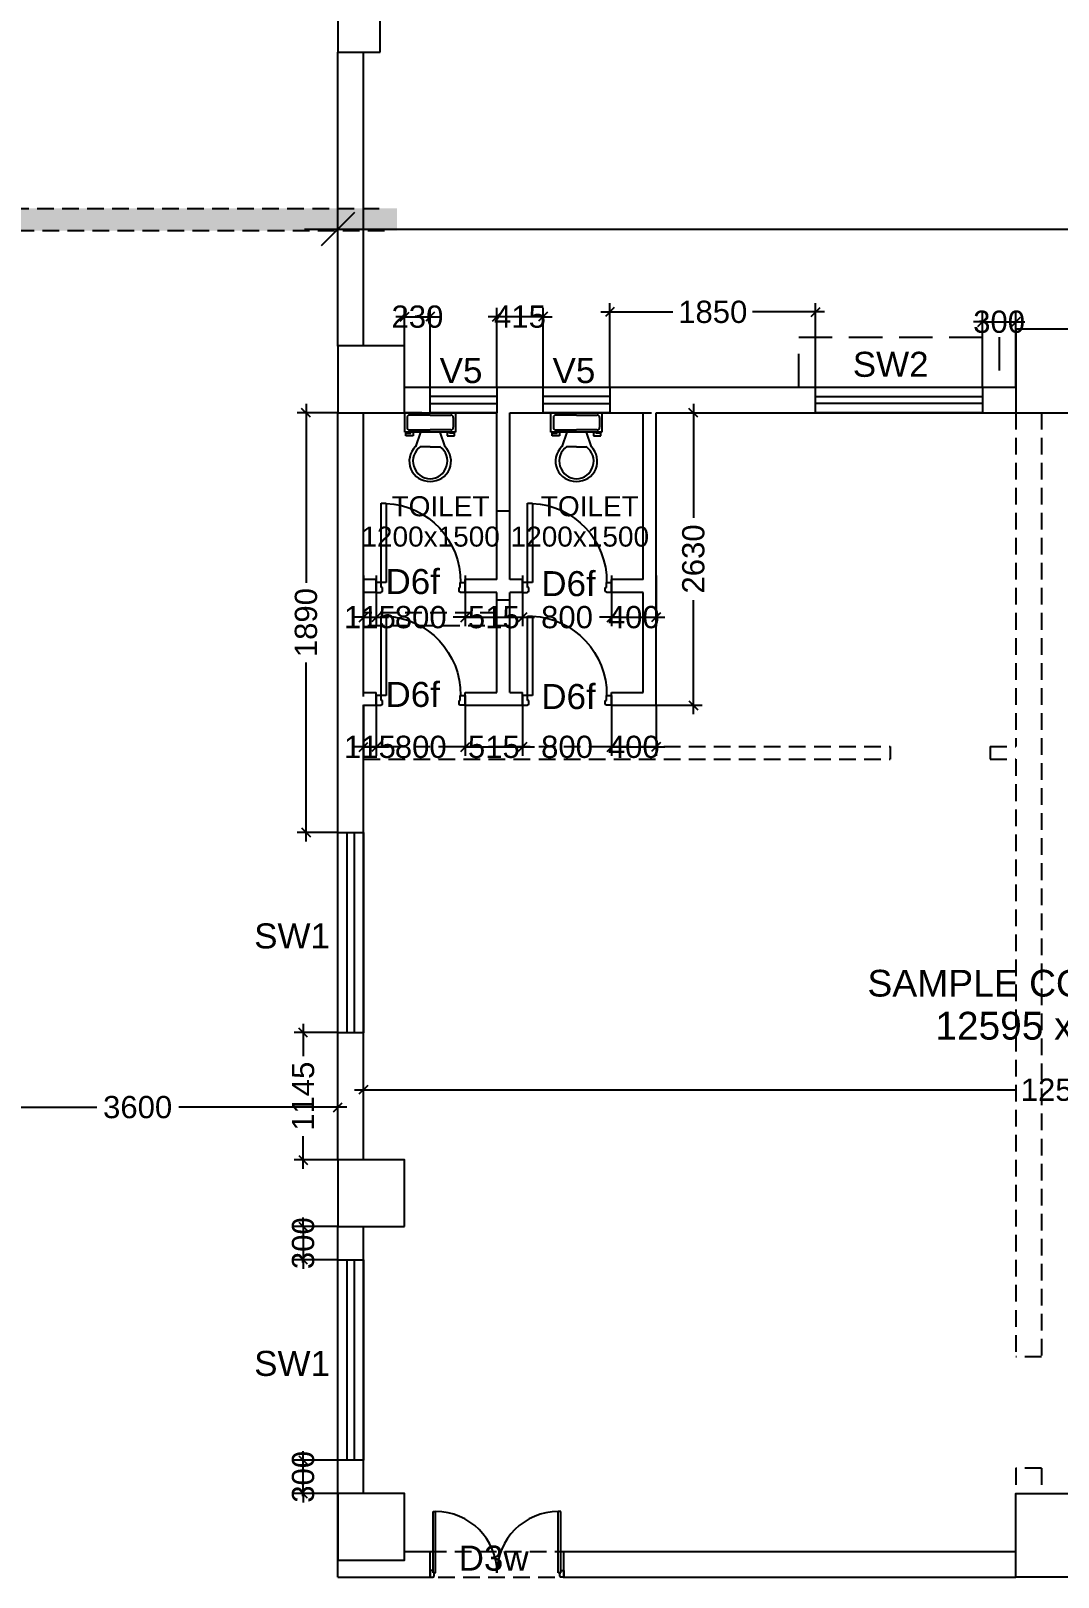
# Model space of a CAD drawing. Extents: x 6345096 to 6738923, y -6490958 to -6305885.
# Drawn here: x 6608120 to 6617353, y -6389170 to -6375273 of the extents above; entities that cross this region are included whole.
import ezdxf
from ezdxf.enums import TextEntityAlignment as Align

# ---------------------------------------------------------------- set-up
doc = ezdxf.new("R2010")
doc.units = 0
doc.header["$LTSCALE"] = 600
doc.header["$MEASUREMENT"] = 0
doc.header["$PDMODE"] = 35
doc.linetypes.add('DASHED', pattern=[0.75, 0.5, -0.25])
doc.linetypes.add('HIDDEN', pattern=[0.375, 0.25, -0.125])
doc.layers.get('0').update_dxf_attribs({"linetype": 'CONTINUOUS'})
doc.layers.get('Defpoints').update_dxf_attribs({"linetype": 'CONTINUOUS'})
for name, color, linetype in [('8', 8, 'CONTINUOUS'), ('chajja', 7, 'CONTINUOUS'), ('DIM-TEXT', 8, 'CONTINUOUS'), ('DOOR', 32, 'CONTINUOUS'), ('Exp.Joint', 104, 'CONTINUOUS'), ('HS', 251, 'CONTINUOUS'), ('joinery', 7, 'CONTINUOUS'), ('LA-column', 3, 'CONTINUOUS'), ('Room Dim', 1, 'CONTINUOUS'), ('TEXT', 6, 'CONTINUOUS'), ('toi-fix', 46, 'CONTINUOUS'), ('Walls', 7, 'CONTINUOUS'), ('WIN', 151, 'CONTINUOUS'), ('Working Dim', 5, 'CONTINUOUS')]:
    doc.layers.add(name, color=color, linetype=linetype)
doc.styles.add('ari', font='arial.ttf')
doc.styles.add('ARIAL', font='arial.ttf')
doc.styles.add('RT', font='romant.shx')
doc.dimstyles.new('int. dim', dxfattribs={"dimtxt": 200, "dimasz": 80, "dimexe": 80, "dimexo": 0, "dimgap": 70, "dimtad": 0, "dimdec": 0, "dimzin": 12, "dimdsep": 46, "dimtxsty": 'ari', "dimblk": 'OBLIQUE', "dimcen": 2, "dimdle": 80, "dimclrd": 256, "dimclre": 256, "dimclrt": 6, "dimadec": 0, "dimazin": 0, "dimtfac": 1, "dimtdec": 0, "dimtix": 1, "dimtmove": 2, "dimatfit": 3, "dimfxl": 1, "dimtolj": 1, "dimtzin": 0, "dimlwd": -1, "dimlwe": -1, "dimarcsym": 0})
doc.dimstyles.new('TEXT', dxfattribs={"dimscale": 0, "dimtxt": 600, "dimasz": 300, "dimexe": 300, "dimexo": 30, "dimgap": 50, "dimtad": 0, "dimdec": 0, "dimzin": 0, "dimdsep": 46, "dimtxsty": 'RT', "dimblk": 'OBLIQUE', "dimcen": 0.09, "dimdle": 300, "dimclrd": 256, "dimclre": 256, "dimclrt": 170, "dimadec": 0, "dimazin": 0, "dimtfac": 1, "dimtdec": 0, "dimtofl": 0, "dimtmove": 2, "dimatfit": 3, "dimfxl": 1, "dimfrac": 2, "dimtolj": 1, "dimtzin": 0, "dimlwd": -1, "dimlwe": -1, "dimarcsym": 0})

# ---------------------------------------------------------------- blocks, each defined once
blk = doc.blocks.new('1000')
at = {"layer": 'DOOR'}
for p, q in [((0, -100), (0, 0)), ((0, 0), (50, 0)), ((50, -100), (0, -100)), ((50, 0), (50, -2)), ((63, -49), (50, -49)), ((50, -49), (50, -100)), ((50, -100), (50, -901)), ((100, -100), (50, -100)), ((63, -13), (61, -13)), ((63, -13), (63, -49)), ((100, -901), (100, -100)), ((837, -13), (837, -49)), ((837, -13), (839, -13)), ((837, -49), (850, -49)), ((850, 0), (850, -2)), ((900, 0), (850, 0)), ((850, -49), (850, -100)), ((850, -100), (900, -100)), ((900, -100), (900, 0)), ((50, -901), (100, -901))]:
    blk.add_line(p, q, dxfattribs=at)
for centre, major_axis, start_param, end_param in [((50, -13), (-7.95, 7.95), 3.926991, 5.497787), ((850, -13), (7.95, 7.95), 0.785398, 2.356194)]:
    blk.add_ellipse(centre, major_axis=major_axis, ratio=1, start_param=start_param, end_param=end_param, dxfattribs=at)
at = {"layer": 'DOOR', "color": 145}
blk.add_ellipse((64, -115), major_axis=(-520, 590), ratio=1, start_param=2.464943, end_param=4.009476, dxfattribs=at)
blk = doc.blocks.new('_Oblique')
at = {"color": 0, "linetype": 'ByBlock', "lineweight": -2}
blk.add_line((-0.5, -0.5), (0.5, 0.5), dxfattribs=at)
blk = doc.blocks.new('*D253')
at = {"layer": 'Defpoints', "color": 0, "transparency": 16777216}
for p in [(6610567, -6388119), (6610879, -6388119, 2), (6610879, -6388420, 1)]:
    blk.add_point(p, dxfattribs=at)
at = {"layer": 'Working Dim', "transparency": 16777216}
for p, q in [((6610879, -6388119), (6610487, -6388119)), ((6610567, -6388119), (6610567, -6388039)), ((6610567, -6388420), (6610567, -6388119)), ((6610879, -6388420), (6610487, -6388420)), ((6610567, -6388420), (6610567, -6388500))]:
    blk.add_line(p, q, dxfattribs=at)
at = {"layer": 'Working Dim', "transparency": 16777216, "xscale": 80, "yscale": 80, "zscale": 80}
for p, rotation in [((6610567, -6388119), 270), ((6610567, -6388420), 90)]:
    blk.add_blockref('_Oblique', p, dxfattribs=dict(at, rotation=rotation))
at = {"layer": 'Working Dim', "color": 6, "transparency": 16777216, "insert": (6610567, -6388269), "char_height": 200, "attachment_point": 5, "rotation": 90, "style": 'ari'}
blk.add_mtext('\\A1;300', dxfattribs=at)
blk = doc.blocks.new('*D254')
at = {"layer": 'Defpoints', "color": 0, "transparency": 16777216}
for p in [(6610879, -6378705), (6610593, -6382477), (6610879, -6382477, -2)]:
    blk.add_point(p, dxfattribs=at)
at = {"layer": 'Working Dim', "transparency": 16777216}
for p, q in [((6610593, -6378625), (6610593, -6380232)), ((6610879, -6378705), (6610513, -6378705)), ((6610593, -6382557), (6610593, -6380950)), ((6610879, -6382477), (6610513, -6382477))]:
    blk.add_line(p, q, dxfattribs=at)
at = {"layer": 'Working Dim', "transparency": 16777216, "xscale": 80, "yscale": 80, "zscale": 80}
for p, rotation in [((6610593, -6378705), 90), ((6610593, -6382477), 270)]:
    blk.add_blockref('_Oblique', p, dxfattribs=dict(at, rotation=rotation))
at = {"layer": 'Working Dim', "color": 6, "transparency": 16777216, "insert": (6610593, -6380591), "char_height": 200, "attachment_point": 5, "rotation": 90, "style": 'ari'}
blk.add_mtext('\\A1;1890', dxfattribs=at)
blk = doc.blocks.new('A$C70ED7303')
at = {"layer": 'toi-fix', "color": 8}
for p, q in [((0, 0), (229, 0)), ((229, 0), (229, -174)), ((-229, 0), (0, 0)), ((-229, -174), (-229, 0)), ((-207, -44), (-207, -131)), ((0, -22), (-185, -22)), ((0, -22), (185, -22)), ((207, -44), (207, -131)), ((229, -174), (-229, -174)), ((-218, -207), (-218, -185)), ((-218, -185), (-174, -185)), ((-153, -207), (-218, -207)), ((-185, -153), (0, -153)), ((-174, -185), (-174, -174)), ((-153, -174), (-153, -207)), ((-87, -174), (-131, -305)), ((185, -153), (0, -153)), ((87, -174), (131, -305)), ((153, -174), (153, -207)), ((153, -207), (218, -207)), ((174, -185), (174, -174)), ((218, -185), (174, -185)), ((218, -207), (218, -185)), ((0, -305), (-87, -305)), ((0, -305), (87, -305))]:
    blk.add_line(p, q, dxfattribs=at)
for centre, major_axis, start_param, end_param in [((-188, -41), (13.6, -13.6), 2.214297, 4.068888), ((-188, -134), (-13.6, -13.6), 5.35589, 7.21048), ((188, -41), (13.6, -13.6), 0.643501, 2.498091), ((188, -134), (-13.6, -13.6), 0.643501, 2.498091), ((-7, -436), (-128, -128), 4.686239, 7.105146), ((5, -435), (-113, -113), 4.541602, 7.039318), ((7, -436), (56, -172), -0.351019, 2.067888), ((-5, -435), (-113, -113), 0.814663, 3.31238)]:
    blk.add_ellipse(centre, major_axis=major_axis, ratio=1, start_param=start_param, end_param=end_param, dxfattribs=at)
blk = doc.blocks.new('*D255')
at = {"layer": 'Defpoints', "color": 0, "transparency": 16777216}
for p in [(6613324, -6377799), (6613324, -6378475, -10), (6615173, -6378475, 6)]:
    blk.add_point(p, dxfattribs=at)
at = {"layer": 'Working Dim', "transparency": 16777216}
for p, q in [((6613244, -6377799), (6613890, -6377799)), ((6613324, -6378475), (6613324, -6377719)), ((6615253, -6377799), (6614607, -6377799)), ((6615173, -6378475), (6615173, -6377719))]:
    blk.add_line(p, q, dxfattribs=at)
at = {"layer": 'Working Dim', "transparency": 16777216, "xscale": 80, "yscale": 80, "zscale": 80, "rotation": 180}
blk.add_blockref('_Oblique', (6613324, -6377799), dxfattribs=at)
at = {"layer": 'Working Dim', "transparency": 16777216, "xscale": 80, "yscale": 80, "zscale": 80}
blk.add_blockref('_Oblique', (6615173, -6377799), dxfattribs=at)
at = {"layer": 'Working Dim', "color": 6, "transparency": 16777216, "insert": (6614249, -6377799), "char_height": 200, "attachment_point": 5, "style": 'ari'}
blk.add_mtext('\\A1;1850', dxfattribs=at)
blk = doc.blocks.new('*D256')
at = {"layer": 'Defpoints', "color": 0, "transparency": 16777216}
for p in [(6612309, -6377842), (6612309, -6378475, 0), (6612724, -6378475, -10)]:
    blk.add_point(p, dxfattribs=at)
at = {"layer": 'Working Dim', "transparency": 16777216}
for p, q in [((6612309, -6377842), (6612229, -6377842)), ((6612309, -6378475), (6612309, -6377762)), ((6612724, -6377842), (6612309, -6377842)), ((6612724, -6378475), (6612724, -6377762)), ((6612724, -6377842), (6612804, -6377842))]:
    blk.add_line(p, q, dxfattribs=at)
at = {"layer": 'Working Dim', "transparency": 16777216, "xscale": 80, "yscale": 80, "zscale": 80}
blk.add_blockref('_Oblique', (6612309, -6377842), dxfattribs=at)
at = {"layer": 'Working Dim', "transparency": 16777216, "xscale": 80, "yscale": 80, "zscale": 80, "rotation": 180}
blk.add_blockref('_Oblique', (6612724, -6377842), dxfattribs=at)
at = {"layer": 'Working Dim', "color": 6, "transparency": 16777216, "insert": (6612516, -6377842), "char_height": 200, "attachment_point": 5, "style": 'ari'}
blk.add_mtext('\\A1;415', dxfattribs=at)
blk = doc.blocks.new('*D268')
at = {"layer": 'Defpoints', "color": 0, "transparency": 16777216}
for p in [(6607280, -6384947), (6607280, -6385340, 0), (6610879, -6385340, -3)]:
    blk.add_point(p, dxfattribs=at)
at = {"layer": 'Working Dim', "transparency": 16777216}
for p, q in [((6607280, -6385340), (6607280, -6384867)), ((6610879, -6385340), (6610879, -6384867)), ((6607200, -6384947), (6608711, -6384947)), ((6610959, -6384947), (6609448, -6384947))]:
    blk.add_line(p, q, dxfattribs=at)
at = {"layer": 'Working Dim', "transparency": 16777216, "xscale": 80, "yscale": 80, "zscale": 80, "rotation": 180}
blk.add_blockref('_Oblique', (6607280, -6384947), dxfattribs=at)
at = {"layer": 'Working Dim', "transparency": 16777216, "xscale": 80, "yscale": 80, "zscale": 80}
blk.add_blockref('_Oblique', (6610879, -6384947), dxfattribs=at)
at = {"layer": 'Working Dim', "color": 6, "transparency": 16777216, "insert": (6609079, -6384947), "char_height": 200, "attachment_point": 5, "style": 'ari'}
blk.add_mtext('\\A1;3600', dxfattribs=at)
blk = doc.blocks.new('*D1282')
at = {"layer": 'Defpoints', "color": 0, "linetype": 'Continuous', "transparency": 16777216}
for p in [(6610879, -6372846, 13), (6651519, -6372996, 14), (6651519, -6374541)]:
    blk.add_point(p, dxfattribs=at)
at = {"layer": 'DIM-TEXT', "transparency": 16777216}
for p, q in [((6610879, -6372846), (6610879, -6374841)), ((6651519, -6372996), (6651519, -6374841)), ((6610579, -6374541), (6611790, -6374541)), ((6651819, -6374541), (6650608, -6374541))]:
    blk.add_line(p, q, dxfattribs=at)
at = {"layer": 'DIM-TEXT', "linetype": 'Continuous', "transparency": 16777216, "xscale": 300, "yscale": 300, "zscale": 300, "rotation": 180}
blk.add_blockref('_Oblique', (6610879, -6374541), dxfattribs=at)
at = {"layer": 'DIM-TEXT', "linetype": 'Continuous', "transparency": 16777216, "xscale": 300, "yscale": 300, "zscale": 300}
blk.add_blockref('_Oblique', (6651519, -6374541), dxfattribs=at)
at = {"layer": 'DIM-TEXT', "color": 170, "linetype": 'Continuous', "transparency": 16777216, "insert": (6631199, -6374541), "char_height": 750, "attachment_point": 5, "style": 'ari'}
blk.add_mtext('\\A1;{\\H1.067x;(I.C.U. - 6 Beds) EMERGENCY MEDICINE DEPT (18 Beds) TRIAGE (6 Beds)}', dxfattribs=at)
blk = doc.blocks.new('*D2003')
at = {"layer": 'Defpoints', "color": 0, "linetype": 'Continuous', "transparency": 16777216}
for p in [(6610879, -6377055), (6610879, -6378106, 22), (6651940, -6378105, -1)]:
    blk.add_point(p, dxfattribs=at)
at = {"layer": 'DIM-TEXT', "transparency": 16777216}
for p, q in [((6610879, -6378106), (6610879, -6376755)), ((6651940, -6378105), (6651940, -6376755)), ((6610579, -6377055), (6620675, -6377055)), ((6652240, -6377055), (6642144, -6377055))]:
    blk.add_line(p, q, dxfattribs=at)
at = {"layer": 'DIM-TEXT', "linetype": 'Continuous', "transparency": 16777216, "xscale": 300, "yscale": 300, "zscale": 300, "rotation": 180}
blk.add_blockref('_Oblique', (6610879, -6377055), dxfattribs=at)
at = {"layer": 'DIM-TEXT', "linetype": 'Continuous', "transparency": 16777216, "xscale": 300, "yscale": 300, "zscale": 300}
blk.add_blockref('_Oblique', (6651940, -6377055), dxfattribs=at)
at = {"layer": 'DIM-TEXT', "color": 170, "linetype": 'Continuous', "transparency": 16777216, "insert": (6631409, -6377055), "char_height": 750, "attachment_point": 5, "style": 'ari'}
blk.add_mtext("\\A1;{\\H1.067x;SAMPLE COLLECTION & O.P.D's (9 Nos.)}", dxfattribs=at)
blk = doc.blocks.new('*D2149')
at = {"layer": 'Defpoints', "color": 0, "transparency": 16777216}
for p in [(6610879, -6386019, 1), (6610567, -6386319), (6610879, -6386319, 2)]:
    blk.add_point(p, dxfattribs=at)
at = {"layer": 'Working Dim', "transparency": 16777216}
for p, q in [((6610879, -6386019), (6610487, -6386019)), ((6610567, -6386019), (6610567, -6385939)), ((6610567, -6386019), (6610567, -6386319)), ((6610879, -6386319), (6610487, -6386319)), ((6610567, -6386319), (6610567, -6386399))]:
    blk.add_line(p, q, dxfattribs=at)
at = {"layer": 'Working Dim', "transparency": 16777216, "xscale": 80, "yscale": 80, "zscale": 80}
for p, rotation in [((6610567, -6386019), 270), ((6610567, -6386319), 90)]:
    blk.add_blockref('_Oblique', p, dxfattribs=dict(at, rotation=rotation))
at = {"layer": 'Working Dim', "color": 6, "transparency": 16777216, "insert": (6610567, -6386169), "char_height": 200, "attachment_point": 5, "rotation": 90, "style": 'ari'}
blk.add_mtext('\\A1;300', dxfattribs=at)
blk = doc.blocks.new('*D2150')
at = {"layer": 'Defpoints', "color": 0, "transparency": 16777216}
for p in [(6611709, -6377842), (6611479, -6378475, -10), (6611709, -6378475, 0)]:
    blk.add_point(p, dxfattribs=at)
at = {"layer": 'Working Dim', "transparency": 16777216}
for p, q in [((6611479, -6377842), (6611399, -6377842)), ((6611479, -6378475), (6611479, -6377762)), ((6611479, -6377842), (6611709, -6377842)), ((6611709, -6378475), (6611709, -6377762)), ((6611709, -6377842), (6611789, -6377842))]:
    blk.add_line(p, q, dxfattribs=at)
at = {"layer": 'Working Dim', "transparency": 16777216, "xscale": 80, "yscale": 80, "zscale": 80}
blk.add_blockref('_Oblique', (6611479, -6377842), dxfattribs=at)
at = {"layer": 'Working Dim', "transparency": 16777216, "xscale": 80, "yscale": 80, "zscale": 80, "rotation": 180}
blk.add_blockref('_Oblique', (6611709, -6377842), dxfattribs=at)
at = {"layer": 'Working Dim', "color": 6, "transparency": 16777216, "insert": (6611594, -6377842), "char_height": 200, "attachment_point": 5, "style": 'ari'}
blk.add_mtext('\\A1;230', dxfattribs=at)
blk = doc.blocks.new('*D2153')
at = {"layer": 'Defpoints', "color": 0, "transparency": 16777216}
for p in [(6616973, -6377888), (6616673, -6378475, 16), (6616973, -6378475)]:
    blk.add_point(p, dxfattribs=at)
at = {"layer": 'Working Dim', "transparency": 16777216}
for p, q in [((6616673, -6378475), (6616673, -6377808)), ((6616973, -6378475), (6616973, -6377808)), ((6616673, -6377888), (6616593, -6377888)), ((6616673, -6377888), (6616973, -6377888)), ((6616973, -6377888), (6617053, -6377888))]:
    blk.add_line(p, q, dxfattribs=at)
at = {"layer": 'Working Dim', "transparency": 16777216, "xscale": 80, "yscale": 80, "zscale": 80}
blk.add_blockref('_Oblique', (6616673, -6377888), dxfattribs=at)
at = {"layer": 'Working Dim', "transparency": 16777216, "xscale": 80, "yscale": 80, "zscale": 80, "rotation": 180}
blk.add_blockref('_Oblique', (6616973, -6377888), dxfattribs=at)
at = {"layer": 'Working Dim', "color": 6, "transparency": 16777216, "insert": (6616823, -6377888), "char_height": 200, "attachment_point": 5, "style": 'ari'}
blk.add_mtext('\\A1;300', dxfattribs=at)
blk = doc.blocks.new('Z$W@#1275')
at = {"layer": 'DOOR'}
for p, q in [((73, 1500), (0, 1500)), ((0, 1500), (0, 1467)), ((0, 1467), (2, 1467)), ((11, 1456), (11, 1458)), ((11, 1456), (47, 1456)), ((47, 1467), (736, 1467)), ((47, 1467), (47, 1439)), ((47, 1456), (47, 1467)), ((47, 1467), (73, 1467)), ((47, 1439), (736, 1439)), ((73, 1467), (73, 1500)), ((736, 1467), (736, 1439)), ((0, 33), (2, 33)), ((0, 0), (0, 33)), ((73, 0), (0, 0)), ((11, 44), (11, 42)), ((11, 44), (47, 44)), ((47, 61), (736, 61)), ((47, 33), (47, 61)), ((47, 44), (47, 33)), ((47, 33), (736, 33)), ((47, 33), (73, 33)), ((73, 33), (73, 0)), ((736, 33), (736, 61))]:
    blk.add_line(p, q, dxfattribs=at)
for centre, start, end in [((11, 1467), 180, 270), ((11, 33), 90, 180)]:
    blk.add_arc(centre, 9.13, start, end, dxfattribs=at)
at = {"layer": 'DOOR', "color": 145}
for centre, start, end in [((47, 1439), 270, 0), ((47, 61), 0, 90)]:
    blk.add_arc(centre, 689, start, end, dxfattribs=at)
blk = doc.blocks.new('*D2155')
at = {"layer": 'Defpoints', "color": 0, "transparency": 16777216}
for p in [(6623703, -6384791), (6611108, -6385173), (6623703, -6385173, 3)]:
    blk.add_point(p, dxfattribs=at)
at = {"layer": 'Working Dim', "transparency": 16777216}
for p, q in [((6611028, -6384791), (6616968, -6384791)), ((6611108, -6385173), (6611108, -6384711)), ((6623783, -6384791), (6617843, -6384791)), ((6623703, -6385173), (6623703, -6384711))]:
    blk.add_line(p, q, dxfattribs=at)
at = {"layer": 'Working Dim', "transparency": 16777216, "xscale": 80, "yscale": 80, "zscale": 80, "rotation": 180}
blk.add_blockref('_Oblique', (6611108, -6384791), dxfattribs=at)
at = {"layer": 'Working Dim', "transparency": 16777216, "xscale": 80, "yscale": 80, "zscale": 80}
blk.add_blockref('_Oblique', (6623703, -6384791), dxfattribs=at)
at = {"layer": 'Working Dim', "color": 6, "transparency": 16777216, "insert": (6617406, -6384791), "char_height": 200, "attachment_point": 5, "style": 'ari'}
blk.add_mtext('\\A1;12595', dxfattribs=at)
blk = doc.blocks.new('*D2176')
at = {"layer": 'Defpoints', "color": 0, "transparency": 16777216}
for p in [(6610567, -6384276), (6610879, -6384276, 2), (6610879, -6385421, -1)]:
    blk.add_point(p, dxfattribs=at)
at = {"layer": 'Working Dim', "transparency": 16777216}
for p, q in [((6610567, -6384196), (6610567, -6384488)), ((6610879, -6384276), (6610487, -6384276)), ((6610567, -6385501), (6610567, -6385208)), ((6610879, -6385421), (6610487, -6385421))]:
    blk.add_line(p, q, dxfattribs=at)
at = {"layer": 'Working Dim', "transparency": 16777216, "xscale": 80, "yscale": 80, "zscale": 80}
for p, rotation in [((6610567, -6384276), 90), ((6610567, -6385421), 270)]:
    blk.add_blockref('_Oblique', p, dxfattribs=dict(at, rotation=rotation))
at = {"layer": 'Working Dim', "color": 6, "transparency": 16777216, "insert": (6610567, -6384848), "char_height": 200, "attachment_point": 5, "rotation": 90, "style": 'ari'}
blk.add_mtext('\\A1;1145', dxfattribs=at)
blk = doc.blocks.new('A$C2CD672AE')
at = {"layer": 'Walls', "color": 8, "linetype": 'HIDDEN'}
for p, q in [((80559.8, 78319.2), (80559.8, 80961.4)), ((80789.8, 78319.2), (80789.8, 80961.4)), ((81159.8, 77949.3), (86654, 77949.3)), ((80559.8, 71004.2), (80559.8, 77719.2)), ((80764.9, 77719.3), (81989.8, 77719.3)), ((80789.8, 74719.3), (80789.8, 77719.2)), ((81989.8, 77719.3), (81159.8, 77719.3)), ((81989.8, 76834.3), (81989.8, 77719.3)), ((82104.8, 77719.3), (86654, 77719.3)), ((82104.8, 76834.3), (82104.8, 77719.3)), ((86654, 77719.3), (86654, 74719.3)), ((86884.4, 77719.3), (86884.4, 69233.7)), ((82104.8, 76834.3), (81989.8, 76834.3)), ((81989.8, 75919.3), (81989.8, 76034.3)), ((82104.8, 76034.3), (81989.8, 76034.3)), ((82104.8, 75804.3), (82104.8, 76034.3)), ((81989.8, 75919.3), (80789.8, 75919.3)), ((82104.8, 75804.3), (80789.8, 75804.3)), ((80789.8, 74719.3), (85524, 74719.3)), ((85524, 74719.3), (85524, 74604.3)), ((86424, 74719.3), (86654, 74719.3)), ((86424, 74719.3), (86424, 74604.3)), ((80789.8, 71004.2), (80789.8, 74604.3)), ((80789.8, 74604.3), (85524, 74604.3)), ((86424, 74604.3), (86654, 74604.3)), ((86654, 74604.3), (86654, 69233.7)), ((80560, 67254.1), (80560, 70404.2)), ((80790, 68004.1), (80790, 70404.2)), ((86884.4, 69233.7), (86653.9, 69233.7)), ((86884.4, 68233.7), (86653.9, 68233.7)), ((86654, 68233.7), (86654, 68004.2)), ((86884.4, 68233.7), (86884.4, 68004.2)), ((81160, 67483.7), (86654, 67483.7)), ((80560, 67254.1), (86654, 67254.1))]:
    blk.add_line(p, q, dxfattribs=at)
blk = doc.blocks.new('*D2582')
at = {"layer": 'Defpoints', "color": 0, "transparency": 16777216}
for p in [(6611109, -6381334), (6611224, -6381334, -1), (6611224, -6381709)]:
    blk.add_point(p, dxfattribs=at)
at = {"layer": 'Working Dim', "transparency": 16777216}
for p, q in [((6611109, -6381334), (6611109, -6381789)), ((6611224, -6381334), (6611224, -6381789)), ((6611109, -6381709), (6611029, -6381709)), ((6611109, -6381709), (6611224, -6381709)), ((6611224, -6381709), (6611304, -6381709))]:
    blk.add_line(p, q, dxfattribs=at)
at = {"layer": 'Working Dim', "transparency": 16777216, "xscale": 80, "yscale": 80, "zscale": 80}
blk.add_blockref('_Oblique', (6611109, -6381709), dxfattribs=at)
at = {"layer": 'Working Dim', "transparency": 16777216, "xscale": 80, "yscale": 80, "zscale": 80, "rotation": 180}
blk.add_blockref('_Oblique', (6611224, -6381709), dxfattribs=at)
at = {"layer": 'Working Dim', "color": 6, "transparency": 16777216, "insert": (6611167, -6381709), "char_height": 200, "attachment_point": 5, "style": 'ari'}
blk.add_mtext('\\A1;115', dxfattribs=at)
blk = doc.blocks.new('*D2583')
at = {"layer": 'Defpoints', "color": 0, "transparency": 16777216}
for p in [(6611224, -6381334, -1), (6612024, -6381334, -1), (6612024, -6381709)]:
    blk.add_point(p, dxfattribs=at)
at = {"layer": 'Working Dim', "transparency": 16777216}
for p, q in [((6611224, -6381334), (6611224, -6381789)), ((6612024, -6381334), (6612024, -6381789)), ((6611144, -6381709), (6611333, -6381709)), ((6612104, -6381709), (6611915, -6381709))]:
    blk.add_line(p, q, dxfattribs=at)
at = {"layer": 'Working Dim', "transparency": 16777216, "xscale": 80, "yscale": 80, "zscale": 80, "rotation": 180}
blk.add_blockref('_Oblique', (6611224, -6381709), dxfattribs=at)
at = {"layer": 'Working Dim', "transparency": 16777216, "xscale": 80, "yscale": 80, "zscale": 80}
blk.add_blockref('_Oblique', (6612024, -6381709), dxfattribs=at)
at = {"layer": 'Working Dim', "color": 6, "transparency": 16777216, "insert": (6611624, -6381709), "char_height": 200, "attachment_point": 5, "style": 'ari'}
blk.add_mtext('\\A1;800', dxfattribs=at)
blk = doc.blocks.new('*D2584')
at = {"layer": 'Defpoints', "color": 0, "transparency": 16777216}
for p in [(6612024, -6381334, -1), (6612539, -6381334), (6612539, -6381709)]:
    blk.add_point(p, dxfattribs=at)
at = {"layer": 'Working Dim', "transparency": 16777216}
for p, q in [((6612024, -6381334), (6612024, -6381789)), ((6612539, -6381334), (6612539, -6381789)), ((6612024, -6381709), (6611944, -6381709)), ((6612024, -6381709), (6612539, -6381709)), ((6612539, -6381709), (6612619, -6381709))]:
    blk.add_line(p, q, dxfattribs=at)
at = {"layer": 'Working Dim', "transparency": 16777216, "xscale": 80, "yscale": 80, "zscale": 80}
blk.add_blockref('_Oblique', (6612024, -6381709), dxfattribs=at)
at = {"layer": 'Working Dim', "transparency": 16777216, "xscale": 80, "yscale": 80, "zscale": 80, "rotation": 180}
blk.add_blockref('_Oblique', (6612539, -6381709), dxfattribs=at)
at = {"layer": 'Working Dim', "color": 6, "transparency": 16777216, "insert": (6612281, -6381709), "char_height": 200, "attachment_point": 5, "style": 'ari'}
blk.add_mtext('\\A1;515', dxfattribs=at)
blk = doc.blocks.new('*D2585')
at = {"layer": 'Defpoints', "color": 0, "transparency": 16777216}
for p in [(6612539, -6381334), (6613339, -6381334, 0), (6613339, -6381709)]:
    blk.add_point(p, dxfattribs=at)
at = {"layer": 'Working Dim', "transparency": 16777216}
for p, q in [((6612539, -6381334), (6612539, -6381789)), ((6613339, -6381334), (6613339, -6381789)), ((6612459, -6381709), (6612648, -6381709)), ((6613419, -6381709), (6613230, -6381709))]:
    blk.add_line(p, q, dxfattribs=at)
at = {"layer": 'Working Dim', "transparency": 16777216, "xscale": 80, "yscale": 80, "zscale": 80, "rotation": 180}
blk.add_blockref('_Oblique', (6612539, -6381709), dxfattribs=at)
at = {"layer": 'Working Dim', "transparency": 16777216, "xscale": 80, "yscale": 80, "zscale": 80}
blk.add_blockref('_Oblique', (6613339, -6381709), dxfattribs=at)
at = {"layer": 'Working Dim', "color": 6, "transparency": 16777216, "insert": (6612939, -6381709), "char_height": 200, "attachment_point": 5, "style": 'ari'}
blk.add_mtext('\\A1;800', dxfattribs=at)
blk = doc.blocks.new('*D2586')
at = {"layer": 'Defpoints', "color": 0, "transparency": 16777216}
for p in [(6613339, -6381334, 0), (6613739, -6381334), (6613739, -6381709)]:
    blk.add_point(p, dxfattribs=at)
at = {"layer": 'Working Dim', "transparency": 16777216}
for p, q in [((6613339, -6381334), (6613339, -6381789)), ((6613739, -6381334), (6613739, -6381789)), ((6613339, -6381709), (6613259, -6381709)), ((6613339, -6381709), (6613739, -6381709)), ((6613739, -6381709), (6613819, -6381709))]:
    blk.add_line(p, q, dxfattribs=at)
at = {"layer": 'Working Dim', "transparency": 16777216, "xscale": 80, "yscale": 80, "zscale": 80}
blk.add_blockref('_Oblique', (6613339, -6381709), dxfattribs=at)
at = {"layer": 'Working Dim', "transparency": 16777216, "xscale": 80, "yscale": 80, "zscale": 80, "rotation": 180}
blk.add_blockref('_Oblique', (6613739, -6381709), dxfattribs=at)
at = {"layer": 'Working Dim', "color": 6, "transparency": 16777216, "insert": (6613539, -6381709), "char_height": 200, "attachment_point": 5, "style": 'ari'}
blk.add_mtext('\\A1;400', dxfattribs=at)
blk = doc.blocks.new('*D2587')
at = {"layer": 'Defpoints', "color": 0, "transparency": 16777216}
for p in [(6613739, -6378705), (6613739, -6381334), (6614075, -6381334)]:
    blk.add_point(p, dxfattribs=at)
at = {"layer": 'Working Dim', "transparency": 16777216}
for p, q in [((6614075, -6378625), (6614075, -6379649)), ((6613739, -6378705), (6614155, -6378705)), ((6614075, -6381414), (6614075, -6380389)), ((6613739, -6381334), (6614155, -6381334))]:
    blk.add_line(p, q, dxfattribs=at)
at = {"layer": 'Working Dim', "transparency": 16777216, "xscale": 80, "yscale": 80, "zscale": 80}
for p, rotation in [((6614075, -6378705), 90), ((6614075, -6381334), 270)]:
    blk.add_blockref('_Oblique', p, dxfattribs=dict(at, rotation=rotation))
at = {"layer": 'Working Dim', "color": 6, "transparency": 16777216, "insert": (6614075, -6380019), "char_height": 200, "attachment_point": 5, "rotation": 90, "style": 'ari'}
blk.add_mtext('\\A1;2630', dxfattribs=at)
blk = doc.blocks.new('*D2588')
at = {"layer": 'Defpoints', "color": 0, "transparency": 16777216}
for p in [(6611109, -6380168), (6611224, -6380168, -1), (6611224, -6380543)]:
    blk.add_point(p, dxfattribs=at)
at = {"layer": 'Working Dim', "transparency": 16777216}
for p, q in [((6611109, -6380168), (6611109, -6380623)), ((6611224, -6380168), (6611224, -6380623)), ((6611109, -6380543), (6611029, -6380543)), ((6611109, -6380543), (6611224, -6380543)), ((6611224, -6380543), (6611304, -6380543))]:
    blk.add_line(p, q, dxfattribs=at)
at = {"layer": 'Working Dim', "transparency": 16777216, "xscale": 80, "yscale": 80, "zscale": 80}
blk.add_blockref('_Oblique', (6611109, -6380543), dxfattribs=at)
at = {"layer": 'Working Dim', "transparency": 16777216, "xscale": 80, "yscale": 80, "zscale": 80, "rotation": 180}
blk.add_blockref('_Oblique', (6611224, -6380543), dxfattribs=at)
at = {"layer": 'Working Dim', "color": 6, "transparency": 16777216, "insert": (6611167, -6380543), "char_height": 200, "attachment_point": 5, "style": 'ari'}
blk.add_mtext('\\A1;115', dxfattribs=at)
blk = doc.blocks.new('*D2589')
at = {"layer": 'Defpoints', "color": 0, "transparency": 16777216}
for p in [(6611224, -6380168, -1), (6612024, -6380168, -1), (6612024, -6380543)]:
    blk.add_point(p, dxfattribs=at)
at = {"layer": 'Working Dim', "transparency": 16777216}
for p, q in [((6611224, -6380168), (6611224, -6380623)), ((6612024, -6380168), (6612024, -6380623)), ((6611144, -6380543), (6611333, -6380543)), ((6612104, -6380543), (6611915, -6380543))]:
    blk.add_line(p, q, dxfattribs=at)
at = {"layer": 'Working Dim', "transparency": 16777216, "xscale": 80, "yscale": 80, "zscale": 80, "rotation": 180}
blk.add_blockref('_Oblique', (6611224, -6380543), dxfattribs=at)
at = {"layer": 'Working Dim', "transparency": 16777216, "xscale": 80, "yscale": 80, "zscale": 80}
blk.add_blockref('_Oblique', (6612024, -6380543), dxfattribs=at)
at = {"layer": 'Working Dim', "color": 6, "transparency": 16777216, "insert": (6611624, -6380543), "char_height": 200, "attachment_point": 5, "style": 'ari'}
blk.add_mtext('\\A1;800', dxfattribs=at)
blk = doc.blocks.new('*D2590')
at = {"layer": 'Defpoints', "color": 0, "transparency": 16777216}
for p in [(6612024, -6380168, -1), (6612539, -6380168), (6612539, -6380543)]:
    blk.add_point(p, dxfattribs=at)
at = {"layer": 'Working Dim', "transparency": 16777216}
for p, q in [((6612024, -6380168), (6612024, -6380623)), ((6612539, -6380168), (6612539, -6380623)), ((6612024, -6380543), (6611944, -6380543)), ((6612024, -6380543), (6612539, -6380543)), ((6612539, -6380543), (6612619, -6380543))]:
    blk.add_line(p, q, dxfattribs=at)
at = {"layer": 'Working Dim', "transparency": 16777216, "xscale": 80, "yscale": 80, "zscale": 80}
blk.add_blockref('_Oblique', (6612024, -6380543), dxfattribs=at)
at = {"layer": 'Working Dim', "transparency": 16777216, "xscale": 80, "yscale": 80, "zscale": 80, "rotation": 180}
blk.add_blockref('_Oblique', (6612539, -6380543), dxfattribs=at)
at = {"layer": 'Working Dim', "color": 6, "transparency": 16777216, "insert": (6612281, -6380543), "char_height": 200, "attachment_point": 5, "style": 'ari'}
blk.add_mtext('\\A1;515', dxfattribs=at)
blk = doc.blocks.new('*D2591')
at = {"layer": 'Defpoints', "color": 0, "transparency": 16777216}
for p in [(6612539, -6380168), (6613339, -6380168, 0), (6613339, -6380543)]:
    blk.add_point(p, dxfattribs=at)
at = {"layer": 'Working Dim', "transparency": 16777216}
for p, q in [((6612539, -6380168), (6612539, -6380623)), ((6613339, -6380168), (6613339, -6380623)), ((6612459, -6380543), (6612648, -6380543)), ((6613419, -6380543), (6613230, -6380543))]:
    blk.add_line(p, q, dxfattribs=at)
at = {"layer": 'Working Dim', "transparency": 16777216, "xscale": 80, "yscale": 80, "zscale": 80, "rotation": 180}
blk.add_blockref('_Oblique', (6612539, -6380543), dxfattribs=at)
at = {"layer": 'Working Dim', "transparency": 16777216, "xscale": 80, "yscale": 80, "zscale": 80}
blk.add_blockref('_Oblique', (6613339, -6380543), dxfattribs=at)
at = {"layer": 'Working Dim', "color": 6, "transparency": 16777216, "insert": (6612939, -6380543), "char_height": 200, "attachment_point": 5, "style": 'ari'}
blk.add_mtext('\\A1;800', dxfattribs=at)
blk = doc.blocks.new('*D2592')
at = {"layer": 'Defpoints', "color": 0, "transparency": 16777216}
for p in [(6613339, -6380168, 0), (6613739, -6380168), (6613739, -6380543)]:
    blk.add_point(p, dxfattribs=at)
at = {"layer": 'Working Dim', "transparency": 16777216}
for p, q in [((6613339, -6380168), (6613339, -6380623)), ((6613739, -6380168), (6613739, -6380623)), ((6613339, -6380543), (6613259, -6380543)), ((6613339, -6380543), (6613739, -6380543)), ((6613739, -6380543), (6613819, -6380543))]:
    blk.add_line(p, q, dxfattribs=at)
at = {"layer": 'Working Dim', "transparency": 16777216, "xscale": 80, "yscale": 80, "zscale": 80}
blk.add_blockref('_Oblique', (6613339, -6380543), dxfattribs=at)
at = {"layer": 'Working Dim', "transparency": 16777216, "xscale": 80, "yscale": 80, "zscale": 80, "rotation": 180}
blk.add_blockref('_Oblique', (6613739, -6380543), dxfattribs=at)
at = {"layer": 'Working Dim', "color": 6, "transparency": 16777216, "insert": (6613539, -6380543), "char_height": 200, "attachment_point": 5, "style": 'ari'}
blk.add_mtext('\\A1;400', dxfattribs=at)

msp = doc.modelspace()

# ---------------------------------------------------------------- hatches: boundary and pattern name
at = {"layer": 'Exp.Joint', "linetype": 'HIDDEN'}
for points in [[(6611295.861, -6377068.438), (6611295.861, -6376868.438), (6607049.53, -6376868.438), (6607049.53, -6377068.438)], [(6611295.861, -6377068.438), (6611295.861, -6376868.438), (6607049.53, -6376868.438), (6607049.53, -6377068.438)], [(6607049.53, -6376868.51), (6611410.732, -6376868.51), (6611410.732, -6377068.51), (6607049.53, -6377068.51)]]:
    msp.add_hatch(color=256, dxfattribs=at).paths.add_polyline_path(points)

# ---------------------------------------------------------------- linework, layer by layer
at = {"layer": 'chajja', "color": 7, "linetype": 'DASHED', "elevation": 15.51}
msp.add_lwpolyline([(6615023.353, -6378474.697), (6615023.354, -6378024.697), (6616823.354, -6378024.698), (6616823.353, -6378474.698)], dxfattribs=at)
at = {"layer": 'Exp.Joint', "linetype": 'HIDDEN', "elevation": 5.322}
msp.add_lwpolyline([(6611297.856, -6377068.438), (6607049.53, -6377068.438), (6607049.53, -6376868.438), (6611297.856, -6376868.438)], dxfattribs=at)
at = {"layer": 'LA-column', "color": 2}
for points, elevation in [([(6611259.442, -6375462.438), (6611259.442, -6374862.438), (6610879.442, -6374862.438), (6610879.442, -6375462.438)], 1.245), ([(6616973.353, -6378704.612), (6617723.353, -6378704.612), (6617723.353, -6377954.612), (6616973.353, -6377954.612)], 3.421), ([(6611479.353, -6378704.624), (6611479.353, -6378104.624), (6610879.353, -6378104.624), (6610879.353, -6378704.624)], 3.421), ([(6611479.353, -6378704.624), (6611479.353, -6378104.624), (6610879.353, -6378104.624), (6610879.353, -6378704.624)], 3.421), ([(6611479.353, -6386019.539), (6611479.353, -6385419.539), (6610879.353, -6385419.539), (6610879.353, -6386019.539)], -2.315), ([(6610879.353, -6389019.626), (6611479.353, -6389019.626), (6611479.353, -6388419.626), (6610879.353, -6388419.626)], 0.679), ([(6616973.353, -6389169.734), (6616973.353, -6388419.734), (6617723.353, -6388419.734), (6617723.353, -6389169.734)], 3.421)]:
    msp.add_lwpolyline(points, close=True, dxfattribs=dict(at, elevation=elevation))
at = {"layer": 'Walls'}
for p, q in [((6610879.175, -6378104.661), (6610879.175, -6375462.474)), ((6611109.175, -6378104.661), (6611109.175, -6375462.474)), ((6611479.175, -6378474.629), (6616973.353, -6378474.629)), ((6611479.815, -6378704.629, 9.657), (6612308.777, -6378704.629)), ((6612308.78, -6380204.59, 8.956), (6612308.777, -6378704.593, 9.657)), ((6612423.78, -6380204.59, 8.956), (6612423.777, -6378704.593, 9.657)), ((6612423.777, -6378704.628), (6613623.779, -6378704.629)), ((6613623.782, -6380204.59, 4.361), (6613623.779, -6378704.587, 5.062)), ((6613738.784, -6381334.299), (6613738.779, -6378704.587)), ((6613738.779, -6378704.629), (6616973.353, -6378704.629)), ((6611224.173, -6380204.589), (6611109.173, -6380204.589)), ((6611224.173, -6380319.589, 4.031), (6611224.173, -6380204.589, 4.085)), ((6612024.12, -6380319.591, 8.089), (6612024.12, -6380204.592, 8.143)), ((6612308.78, -6380204.59, 4.871), (6612024.121, -6380204.587, -0.303)), ((6612538.78, -6380204.59, 4.871), (6612423.78, -6380204.59, 4.871)), ((6612538.78, -6380319.589, 8.902), (6612538.78, -6380204.59, 8.956)), ((6613623.78, -6380204.59, 4.871), (6613338.78, -6380204.59, 4.871)), ((6613338.78, -6380319.588, 8.902), (6613338.78, -6380204.59, 8.956)), ((6611224.171, -6380319.589, 0.265), (6611109.171, -6380319.589, 0.265)), ((6612308.78, -6380319.589, 4.788), (6612024.121, -6380319.587, -0.303)), ((6612308.782, -6381219.299), (6612308.78, -6380319.589)), ((6612538.78, -6380319.591, 8.902), (6612423.78, -6380319.59, 6.845)), ((6612423.782, -6381219.299), (6612423.78, -6380319.59)), ((6613623.782, -6380319.589, 4.559), (6613338.78, -6380319.59, 4.871)), ((6613623.784, -6381219.299), (6613623.782, -6380319.589)), ((6611109.173, -6381219.299), (6611224.173, -6381219.299)), ((6611224.173, -6381334.299), (6611224.173, -6381219.299)), ((6612024.12, -6381219.299), (6612308.782, -6381219.299)), ((6612024.12, -6381334.299), (6612024.12, -6381219.299)), ((6612423.782, -6381219.299), (6612538.78, -6381219.299)), ((6612538.78, -6381334.298), (6612538.78, -6381219.299)), ((6613338.78, -6381219.299), (6613623.784, -6381219.299)), ((6613338.78, -6381334.298), (6613338.78, -6381219.299)), ((6611109.173, -6381334.299), (6611224.173, -6381334.299)), ((6612024.12, -6381334.299), (6612538.78, -6381334.298)), ((6613338.78, -6381334.298), (6613738.784, -6381334.297)), ((6611479.353, -6388940.182), (6611709.353, -6388940.182)), ((6612909.353, -6388940.182), (6616973.353, -6388940.182)), ((6610879.353, -6389169.734), (6611709.353, -6389169.734)), ((6612909.353, -6389169.734), (6616973.353, -6389169.734))]:
    msp.add_line(p, q, dxfattribs=at)
at = {"layer": 'Walls', "linetype": 'Continuous'}
for p, q in [((6610879.353, -6385419.539, -2.315), (6610879.175, -6378704.624)), ((6611109.173, -6381219.299), (6611109.173, -6378704.588)), ((6611109.173, -6385419.539), (6611109.173, -6381334.299)), ((6610879.353, -6389169.734), (6610879.353, -6386019.634)), ((6611109.35, -6388419.734), (6611109.35, -6386019.634)), ((6611709.353, -6389170.182, 0.679), (6611709.353, -6388940.182, 0.679)), ((6612909.353, -6389170.183, 0.679), (6612909.353, -6388940.183, 0.679))]:
    msp.add_line(p, q, dxfattribs=at)
at = {"layer": 'WIN', "linetype": 'Continuous'}
for points, elevation in [([(6611708.777, -6378474.634), (6612308.777, -6378474.634), (6612308.777, -6378704.634), (6611708.777, -6378704.634)], 9.657), ([(6615173.353, -6378474.697), (6616673.353, -6378474.697), (6616673.353, -6378704.698), (6615173.353, -6378704.698)], 15.51), ([(6611708.777, -6378555.975), (6612308.777, -6378555.975), (6612308.777, -6378623.293), (6611708.777, -6378623.293)], 9.657), ([(6615173.353, -6378557.481), (6616673.353, -6378557.481), (6616673.353, -6378621.914), (6615173.353, -6378621.914)], 15.51), ([(6611109.35, -6386319.183), (6611109.35, -6388119.183), (6610879.35, -6388119.183), (6610879.35, -6386319.183)], 1.637), ([(6611026.567, -6386319.183), (6611026.567, -6388119.183), (6610962.134, -6388119.183), (6610962.134, -6386319.183)], 1.637)]:
    msp.add_lwpolyline(points, close=True, dxfattribs=dict(at, elevation=elevation))
for points in [[(6612723.778, -6378474.628), (6613323.778, -6378474.628), (6613323.778, -6378704.628), (6612723.778, -6378704.629)], [(6612723.778, -6378555.969), (6613323.778, -6378555.969), (6613323.778, -6378623.288), (6612723.778, -6378623.288)], [(6611109.173, -6382476.919), (6611109.173, -6384276.919), (6610879.173, -6384276.919), (6610879.173, -6382476.919)], [(6611026.389, -6382476.919), (6611026.389, -6384276.919), (6610961.956, -6384276.919), (6610961.956, -6382476.919)]]:
    msp.add_lwpolyline(points, close=True, dxfattribs=at)

# ---------------------------------------------------------------- block references
at = {"layer": 'DOOR', "linetype": 'Continuous', "xscale": -0.8888300415128702, "yscale": 0.8888300405815244, "zscale": 0.8888300405815475, "rotation": 179.9999869123843}
for p in [(6611224.173, -6380319.592, 4.058), (6612538.833, -6380319.589, 4.871), (6611224.173, -6381334.302, -0.657), (6612538.833, -6381334.299, 0.156)]:
    msp.add_blockref('1000', p, dxfattribs=at)
at = {"layer": 'DOOR', "xscale": 0.8000117540359497, "yscale": 0.8000117540359497, "zscale": 0.8000117540359497, "rotation": 90}
msp.add_blockref('Z$W@#1275', (6612909.353, -6389170.186, 3.069), dxfattribs=at)
at = {"layer": 'HS'}
msp.add_blockref('A$C2CD672AE', (6530319.294, -6456423.902, 8.17), dxfattribs=at)
at = {"layer": 'toi-fix', "linetype": 'Continuous'}
for p in [(6611708.777, -6378704.629, 9.657), (6613023.779, -6378704.629, 5.062)]:
    msp.add_blockref('A$C70ED7303', p, dxfattribs=at)

# ---------------------------------------------------------------- texts
at = {"layer": '8', "color": 6, "style": 'ari'}
for p in [(6611306.985, -6380334.303, 9.657), (6612707.948, -6380353.146, 9.657), (6611306.985, -6381349.013, 4.942), (6612707.948, -6381367.855, 4.942)]:
    msp.add_text('D6f', height=225, dxfattribs=at).set_placement(p)
at = {"layer": 'joinery', "style": 'ari'}
for s, p in [('V5', (6611986.288, -6378437.762, 9.657)), ('V5', (6613001.289, -6378437.757)), ('SW2', (6615848.473, -6378381.807, 15.51)), ('SW1', (6610467.233, -6383519.653, 13.873)), ('SW1', (6610467.411, -6387361.917, 15.51))]:
    msp.add_text(s, height=225, dxfattribs=at).set_placement(p, align=Align.CENTER)
msp.add_text('D3w', height=225, dxfattribs=at).set_placement((6611965.033, -6389112.261, 3.765))
at = {"layer": 'Room Dim', "color": 1, "style": 'ari'}
for s, height, rotation, p in [('1200x1500', 180, 359.9999844, (6611712.831, -6379907.871, 9.657)), ('1200x1500', 180, 359.9999844, (6613054.262, -6379907.871, 9.657)), ('12595 x 10235', 250, 0.0000156, (6617405.314, -6384339.388, 1.377))]:
    msp.add_text(s, height=height, rotation=rotation, dxfattribs=at).set_placement(p, align=Align.CENTER)
at = {"layer": 'TEXT', "color": 7, "style": 'ARIAL'}
for s, height, p in [('TOILET', 180, (6611801.941, -6379635.126, 4.709)), ('TOILET', 180, (6613143.372, -6379635.126, 4.709)), ('SAMPLE COLLECTION', 240, (6617437.107, -6383952.052, 1.377))]:
    msp.add_text(s, height=height, dxfattribs=at).set_placement(p, align=Align.CENTER)

# ---------------------------------------------------------------- dimensions: what is measured, and where the dimension line sits
at = {"layer": 'DIM-TEXT', "linetype": 'Continuous'}
dim = msp.add_linear_dim(base=(6651519.099, -6374540.85, -12.768), p1=(6610879.441, -6372845.638, 0.533), p2=(6651519.099, -6372995.97, 1.031), text='{\\H1.067x;(I.C.U. - 6 Beds) EMERGENCY MEDICINE DEPT (18 Beds) TRIAGE (6 Beds)}', dimstyle='TEXT', override={"dimscale": 1, "dimtxt": 750, "dimexo": 0, "dimtxsty": 'ari'}, dxfattribs=at)
dim.commit()
dim.dimension.update_dxf_attribs({"geometry": '*D1282', "text_midpoint": (6631199.27, -6374540.85, -12.768)})
dim = msp.add_linear_dim(base=(6610879.358, -6377055.236, 1.031), p1=(6651939.585, -6378104.678), p2=(6610879.358, -6378105.854, 22.984), angle=180, text="{\\H1.067x;SAMPLE COLLECTION & O.P.D's (9 Nos.)}", dimstyle='TEXT', override={"dimscale": 1, "dimtxt": 750, "dimexo": 0, "dimtxsty": 'ari'}, dxfattribs=at)
dim.commit()
dim.dimension.update_dxf_attribs({"geometry": '*D2003', "text_midpoint": (6631409.471, -6377055.236, 1.031)})
at = {"layer": 'Working Dim', "color": 6}
for base, p1, p2, picture, middle in [((6611708.777, -6377841.626, 9.657), (6611479.175, -6378474.629), (6611708.777, -6378474.634, 9.657), '*D2150', (6611593.976, -6377841.626, 9.657)), ((6616973.354, -6377888.373), (6616673.353, -6378474.651, 15.51), (6616973.354, -6378474.651), '*D2153', (6616823.353, -6377888.373)), ((6623703.354, -6384791.292), (6611108.173, -6385173.139), (6623703.354, -6385173.139, 3.421), '*D2155', (6617405.763, -6384791.292))]:
    dim = msp.add_linear_dim(base=base, p1=p1, p2=p2, dimstyle='int. dim', override={"dimtxt": 200, "dimarcsym": 1}, dxfattribs=at)
    dim.commit()
    dim.dimension.update_dxf_attribs({"geometry": picture, "text_midpoint": middle})
for base, p1, p2, angle, picture, middle in [((6612308.777, -6377841.626, 9.657), (6612723.778, -6378474.634), (6612308.777, -6378474.634, 9.657), 180, '*D256', (6612516.277, -6377841.626, 9.657)), ((6613323.778, -6377799.33, 9.657), (6615173.353, -6378474.697, 15.51), (6613323.778, -6378474.663), 180, '*D255', (6614248.566, -6377799.33, 9.657)), ((6610566.656, -6384275.919, -1.637), (6610879.353, -6385420.539, -2.315), (6610879.173, -6384275.919), 90, '*D2176', (6610566.656, -6384848.229, -1.637)), ((6607279.53, -6384946.919, 2.44), (6610879.175, -6385339.574, -0.461), (6607279.53, -6385339.539, 2.816), 180, '*D268', (6609079.352, -6384946.919, 2.44)), ((6610566.833, -6386319.183), (6610879.353, -6386018.74, 0.679), (6610879.35, -6386319.183, 1.637), 270, '*D2149', (6610566.833, -6386168.961)), ((6610566.833, -6388119.183), (6610879.353, -6388419.626, 0.679), (6610879.35, -6388119.183, 1.637), 90, '*D253', (6610566.833, -6388269.404))]:
    dim = msp.add_linear_dim(base=base, p1=p1, p2=p2, angle=angle, dimstyle='int. dim', override={"dimtxt": 200, "dimarcsym": 1}, dxfattribs=at)
    dim.commit()
    dim.dimension.update_dxf_attribs({"geometry": picture, "text_midpoint": middle})
dim = msp.add_linear_dim(base=(6610592.737, -6382476.919), p1=(6610879.175, -6378704.624), p2=(6610879.173, -6382476.919, -1.637), angle=90, text='1890', dimstyle='int. dim', override={"dimtxt": 200, "dimarcsym": 1}, dxfattribs=at)
dim.commit()
dim.dimension.update_dxf_attribs({"geometry": '*D254', "text_midpoint": (6610592.737, -6380590.772)})
at = {"layer": 'Working Dim'}
dim = msp.add_linear_dim(base=(6614075.058, -6381334.297), p1=(6613738.779, -6378704.629), p2=(6613738.784, -6381334.297), angle=90, dimstyle='int. dim', dxfattribs=at)
dim.commit()
dim.dimension.update_dxf_attribs({"geometry": '*D2587', "text_midpoint": (6614075.058, -6380019.463)})
for base, p1, p2, picture, middle in [((6611224.173, -6380542.63), (6611109.173, -6380168.338), (6611224.173, -6380168.341, -0.657), '*D2588', (6611166.673, -6380542.63)), ((6612024.12, -6380542.63), (6611224.173, -6380168.341, -0.657), (6612024.12, -6380168.341, -0.657), '*D2589', (6611624.147, -6380542.63)), ((6612538.78, -6380542.63), (6612024.12, -6380168.341, -0.657), (6612538.78, -6380168.34), '*D2590', (6612281.45, -6380542.63)), ((6613338.78, -6380542.63), (6612538.78, -6380168.34), (6613338.78, -6380168.341, 0.156), '*D2591', (6612938.78, -6380542.63)), ((6613738.784, -6380542.63), (6613338.78, -6380168.341, 0.156), (6613738.784, -6380168.336), '*D2592', (6613538.782, -6380542.63)), ((6611224.173, -6381708.591), (6611109.173, -6381334.299), (6611224.173, -6381334.302, -0.657), '*D2582', (6611166.673, -6381708.591)), ((6612024.12, -6381708.591), (6611224.173, -6381334.302, -0.657), (6612024.12, -6381334.302, -0.657), '*D2583', (6611624.147, -6381708.591)), ((6612538.78, -6381708.591), (6612024.12, -6381334.302, -0.657), (6612538.78, -6381334.302), '*D2584', (6612281.45, -6381708.591)), ((6613338.78, -6381708.591), (6612538.78, -6381334.302), (6613338.78, -6381334.302, 0.156), '*D2585', (6612938.78, -6381708.591)), ((6613738.784, -6381708.591), (6613338.78, -6381334.302, 0.156), (6613738.784, -6381334.297), '*D2586', (6613538.782, -6381708.591))]:
    dim = msp.add_linear_dim(base=base, p1=p1, p2=p2, dimstyle='int. dim', dxfattribs=at)
    dim.commit()
    dim.dimension.update_dxf_attribs({"geometry": picture, "text_midpoint": middle})

doc.saveas('drawing.dxf')
